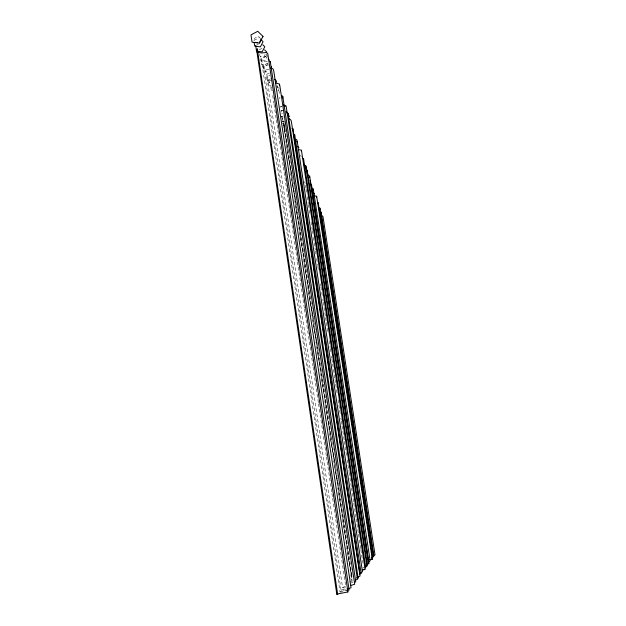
<?xml version="1.0" encoding="UTF-8"?>
<svg xmlns="http://www.w3.org/2000/svg" width="626" height="626" viewBox="0 0 626 626"><rect width="100%" height="100%" fill="white"/><g stroke="black" fill="none" stroke-linecap="round" stroke-linejoin="round"><path stroke-width="0.47" stroke-dasharray="3.13 2.35" d="M345.505 587.837L343.823 588.01L342.539 587.376L267.412 80.543L267.873 76.294L270.088 75.292M351.452 571.749L352.18 576.585L351.311 576.249L284.212 128.338L284.603 125.873L284.893 127.806M341.475 592.149L340.028 591.906L261.496 60.425L262.427 57.975L265.267 56.809L266.989 55.143M345.982 589.911L341.1 590.31L263.718 67.358L264.602 65.628L268.664 64.901M279.274 98.665L280.072 97.132M277.928 90.966L279.133 88.642M265.228 54.329L263.906 56.856L260.189 56.363M267.787 55.448L265.174 60.464L260.565 59.846M267.701 63.523L266.84 65.182L261.355 64.447L260.557 59.047L265.541 56.434L266.832 57.694M340.028 591.906L346.694 590.459M363.017 563.142L362.446 560.325M341.1 590.31L342.821 589.442L348.338 588.761M342.539 587.376L347.579 585.897M280.98 111.295L281.684 110.919M253.859 40.494L259.054 37.771M256.535 45.08L258.241 44.18M259.203 49.728L262.591 47.952M267.834 63.046L262.936 65.62L263.718 70.949L269.117 71.669M269.399 72.984L266.199 74.658L266.973 79.885L272.263 80.597M270.526 78.829L268.155 80.073L268.922 85.238L273.272 85.825M280.573 107.179L282.044 106.404M281.113 111.154L282.576 110.387M281.434 116.851L283.187 116.021M269.133 69.095L265.831 70.096L263.718 67.358M345.935 584.175L345.427 584.41L341.256 556.397M351.436 579.261L352.289 579.042M351.045 580.685L352.548 580.325M351.311 576.249L352.188 576.053M350.591 578.127L351.742 577.892M351.092 582.939L352.907 582.563M349.574 581.93L352.266 581.664M362.798 567.602L364.113 567.485M351.1 579.676L351.906 579.606M267.263 61.684L265.001 61.731L261.801 61.012L261.496 60.425M281.184 110.403L282.827 110.63M281.332 116.843L283.265 117.117M282.31 121.413L284.071 121.655M282.17 121.655L285.98 122.187M282.428 123.479L284.181 123.729M284.212 128.338L285.088 128.533M280.041 106.303L281.551 106.725M269.673 82.781L268.624 82.382L267.412 80.543M281.614 113.063L282.49 113.408M260.659 38.577L258.327 36.316L254.579 38.28L255.056 41.519M276.708 86.263L278.531 88.047M259.414 54.227L272.466 90.825M281.606 116.444L282.905 120.106M284.963 126.444L283.007 120.967L282.396 116.702M304.51 181.634L305.159 183.465M300.582 155.123L301.208 156.962M266.261 53.891L266.887 55.73M276.942 85.222L280.08 94.432M305.48 185.186L305.926 188.09M306.067 189.052L306.654 192.925M307.249 196.791L308.274 203.56M308.422 204.522L309.15 209.358M309.299 210.328L309.737 213.223M311.059 221.925L312.233 229.664M312.382 230.626L312.82 233.529M313.415 237.395L315.316 249.962M315.465 250.932L316.052 254.798M316.639 258.671L317.672 265.432M317.812 266.402L318.399 270.268M320.457 283.805L320.755 285.738M320.895 286.708L321.631 291.544M321.78 292.506L322.218 295.409M322.805 299.275L323.102 301.208M323.251 302.178L324.714 311.842M324.863 312.812L325.45 316.678M325.598 317.648L326.185 321.514M326.334 322.476L327.062 327.312M327.21 328.282L327.797 332.148M329.12 340.849L330.152 347.618M330.293 348.588L330.88 352.454M331.467 356.319L331.764 358.252M331.913 359.222L332.5 363.088M332.641 364.05L334.847 378.558M334.996 379.52L335.583 383.394M335.732 384.356L337.195 394.028M338.079 399.826L339.542 409.498M339.691 410.46L340.278 414.334M340.865 418.199L341.162 420.132M341.303 421.095L341.898 424.968M342.039 425.93L344.245 440.438M344.394 441.4L346.593 455.908M347.18 459.774L348.94 471.37M349.089 472.34L349.824 477.176M349.973 478.139L351.288 486.84M351.436 487.81L353.643 502.31M353.784 503.281L355.991 517.78M356.139 518.751L358.338 533.25M358.487 534.221L359.222 539.056M359.363 540.019L360.686 548.72M360.834 549.691L362.305 559.354M285.033 128.776L285.62 132.642M285.761 133.612L286.34 137.477M286.489 138.448L287.937 148.119M288.085 149.09L288.805 153.926M288.954 154.888L289.533 158.761M289.674 159.724L291.129 169.396M291.27 170.366L291.849 174.231M291.998 175.202L293.445 184.873M293.594 185.836L294.173 189.709M294.322 190.672L295.042 195.508M295.19 196.478L296.638 206.15M296.787 207.12L297.366 210.985M297.506 211.956L298.086 215.821M298.234 216.792L299.682 226.463M299.831 227.426L300.41 231.299M300.55 232.262L302.874 247.74M303.015 248.71L303.602 252.575M303.743 253.546L305.191 263.217M305.339 264.18L305.918 268.053M306.067 269.016L308.242 283.523M308.383 284.494L309.111 289.329M309.252 290.292L310.707 299.971M310.848 300.934L311.427 304.807M311.576 305.77L312.155 309.643M312.304 310.606L313.751 320.277M313.892 321.248L315.347 330.919M315.488 331.882L316.944 341.553M317.085 342.524L317.664 346.389M317.812 347.36L319.26 357.031M319.409 358.002L319.988 361.867M320.129 362.837L320.856 367.673M320.997 368.636L323.173 383.143M323.321 384.114L323.9 387.979M324.049 388.949L324.769 393.785M324.917 394.756L325.497 398.621M325.645 399.591L329.409 424.733M329.558 425.703L331.005 435.375M331.154 436.338L331.733 440.211M331.874 441.173L334.926 461.487M335.066 462.457L337.242 476.965M337.391 477.928L337.97 481.801M338.11 482.763L339.566 492.435M339.707 493.405L341.154 503.077M341.303 504.047L343.478 518.555M343.627 519.517L345.075 529.189M345.216 530.159L345.802 534.025M345.943 534.995L348.987 555.301M349.136 556.271L349.715 560.137M349.856 561.107L351.311 570.779M284.321 126.084L284.877 129.785M283.054 122.579L283.758 127.25M272.717 95.606L273.867 103.329M274.008 104.299L276.168 118.791M276.309 119.754L277.748 129.418M277.889 130.38L279.329 140.044M279.47 141.006L283.202 166.125M283.351 167.087L284.783 176.751M284.932 177.714L287.232 193.176M287.373 194.138L290.245 213.458M290.394 214.428L297.287 260.792M297.428 261.762L298.868 271.418M299.009 272.388L301.309 287.843M301.458 288.813L304.33 308.133M304.471 309.095L306.771 324.55M306.912 325.52L312.953 366.093M313.094 367.055L318.407 402.8M318.556 403.77L320.856 419.224M320.997 420.187L326.31 455.931M326.459 456.902L327.03 460.759M327.179 461.73L331.772 492.639M331.921 493.609L332.492 497.474M332.633 498.437L335.653 518.727M335.794 519.69L341.115 555.434M270.839 87.523L271.598 92.593M351.726 576.953L351.233 577.368L283.148 122.79L283.914 124.433L351.726 576.953"/><path stroke-width="0.94" d="M282.749 98.094L282.756 96.341L281.669 95.442M294.721 135.091L294.283 134.504M297.178 142.243L296.787 139.747L296.028 139.34M304.213 165.796L305.801 165.616L305.817 168.371M303.508 160.186L303.587 158.926L302.71 158.3M311.451 184.983L311.099 184.553M320.019 209.577L319.886 207.926L318.501 208.09M313.297 190.312L313.047 188.442L311.372 188.246M257.012 52.31L257.278 48.758L337.727 594.7L336.78 594.144L257.012 52.31L261.793 52.96L266.355 52.474L267.732 53.39L347.946 591.914L336.78 594.144M318.086 203.81L318.204 202.847L317.468 202.386M307.186 173.332L307.327 171.086L306.435 170.968M292.788 129.707L292.976 128.878L291.888 128.267M320.809 213.826L321.013 212.097L320.246 212.018M313.352 189.514L370.177 560.896L368.37 561.467M270.815 68.406L271.661 66.779M275.37 83.579L276.598 81.208L274.744 79.4M259.289 42.865L261.238 39.148M297.201 141.171L362.47 571.718L361.593 572.234M270.792 68.594L272.24 68.484L273.194 69.095L273.797 71.137L351.037 587.759L348.338 588.761M279.47 85.66L279.556 84.064L275.784 83M283.985 105.911L285.863 105.708L286.238 106.803L357.446 579.433L355.247 580.005M307.389 174.529L309.502 176L309.776 176.814L368.855 563.596L366.813 564.402M306.075 166.399L366.969 565.959L365.154 566.405M320.95 214.749L322.946 216.479L375.013 554.839L373.284 555.481M320.089 208.521L373.565 556.624L372.008 556.983M316.498 197.12L316.654 196.259L314.017 195.797M309.588 177.275L309.776 176.814M354.778 582.188L355.756 581.836L282.756 96.341M364.997 567.899L365.787 567.633L303.587 158.926M372.016 558.087L372.681 557.876L318.204 202.847M269.759 61.52L270.307 61.739L349.105 590.013L346.694 590.459M357.556 577.18L360.06 575.998L291.403 121.702L290.941 120.114L288.343 118.04M360.67 573.353L361.108 573.244L294.721 134.645M350.912 585.38L354.692 584.269L279.759 85.175M368.777 562.109L311.474 184.654M362.086 570.137L365.177 569.449L301.427 150.209L298.336 149.528M369.684 559.769L372.321 559.206L316.654 196.259M357.039 578.244L358.119 578.017L288.038 113.306L286.982 113.118M366.492 565.153L367.392 564.973L307.327 171.086M373.073 556.044L373.847 555.888L321.013 212.097M368.299 563.596L368.855 563.596M362.446 569.472L364.262 569.316M371.508 559.128L372.321 559.206M371.766 557.743L372.681 557.876M356.93 577.501L358.119 578.017M368.119 561.945L369.144 562.023M359.95 573.103L361.108 573.244M372.986 556.436L373.565 556.624M255.173 42.333L257.646 42.654M366.343 565.693L366.969 565.959M368.315 562.884L310.199 180.374M373.315 555.653L373.847 555.888M360.013 574.418L292.976 128.878M347.547 591.75L347.946 591.914M261.073 39.735L263.092 41.699L260.393 46.864L254.688 46.113L254.133 42.372M262.81 44.775L264.806 46.723L262.145 51.833L256.496 51.089L255.674 45.526M264.563 49.877L266.543 51.801M268.124 58.954L269.423 60.221M283.735 104.8L285.127 106.17M286.09 111.647L287.459 112.993M288.359 115.184L289.611 116.413M297.64 146.414L298.884 147.65M303.798 164.255L304.987 165.436M305.731 168.73L307.616 170.601M313.055 192.581L314.416 193.943M301.427 150.209L301.544 150.999M257.513 50.612L257.787 52.451M288.038 113.306L288.203 114.511M270.307 61.739L270.33 62.373M263.022 36.418L259.508 43.155L252.059 42.185L250.987 34.86L257.755 31.3L263.022 36.418"/></g></svg>
